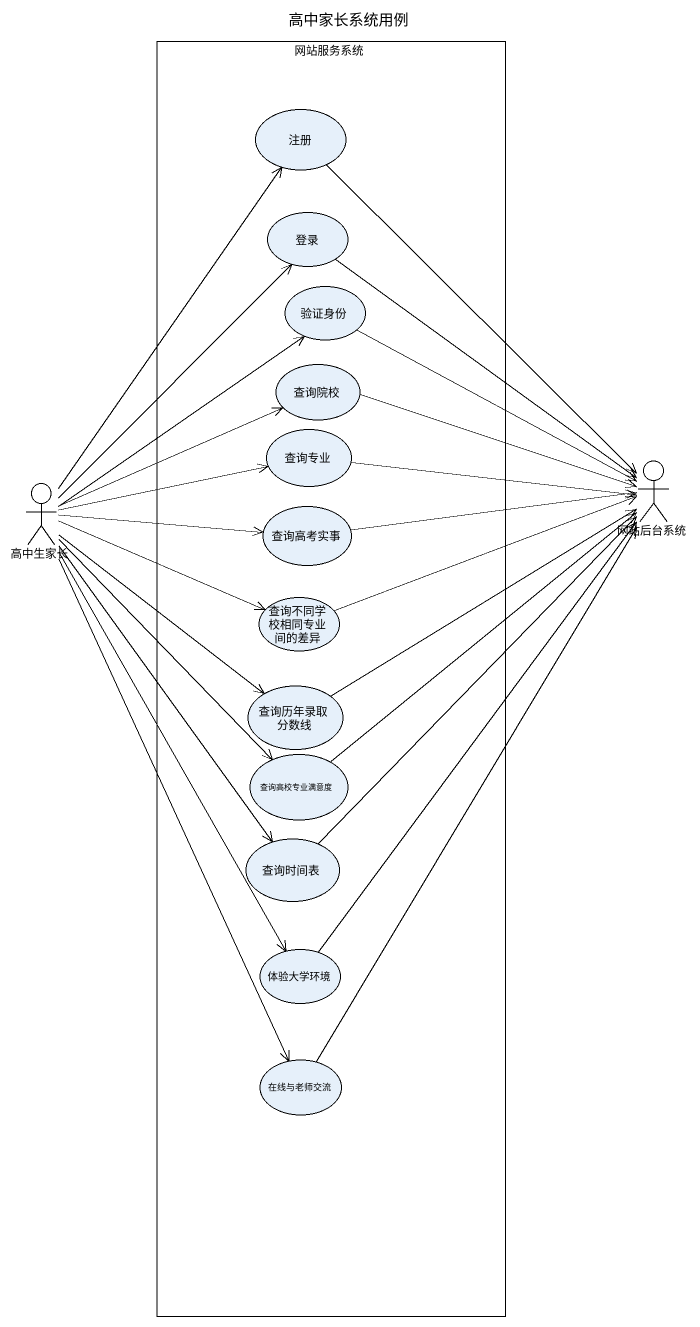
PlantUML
@startuml
title 高中家长系统用例
rectangle 网站服务系统 {
  usecase 注册
  usecase 登录
  usecase 验证身份
  usecase 查询院校
  usecase 查询专业
  usecase 查询高考实事
  usecase 查询不同学校相同专业间的差异
  usecase 查询历年录取分数线
  usecase 查询高校专业满意度
  usecase 查询时间表
  usecase 体验大学环境
  usecase 在线与老师交流
}
actor 高中生家长
actor 网站后台系统
高中生家长 -up-> 注册
高中生家长 -up-> 登录
高中生家长 -up-> 验证身份
高中生家长 -right-> 查询院校
高中生家长 -right-> 查询专业
高中生家长 -right-> 查询高考实事
高中生家长 -right-> 查询不同学校相同专业间的差异
高中生家长 --> 查询历年录取分数线
高中生家长 --> 查询高校专业满意度
高中生家长 --> 查询时间表
高中生家长 --> 体验大学环境
高中生家长 --> 在线与老师交流
网站后台系统 <-up- 注册
网站后台系统 <-up- 登录
网站后台系统 <-left- 验证身份
网站后台系统 <-left- 查询院校
网站后台系统 <-left- 查询专业
网站后台系统 <-left- 查询高考实事
网站后台系统 <-left- 查询不同学校相同专业间的差异
网站后台系统 <-left- 查询历年录取分数线
网站后台系统 <-- 查询高校专业满意度
网站后台系统 -- 查询高校专业满意度
网站后台系统 <-- 查询时间表
网站后台系统 <-- 体验大学环境
网站后台系统 <-- 在线与老师交流
@enduml
